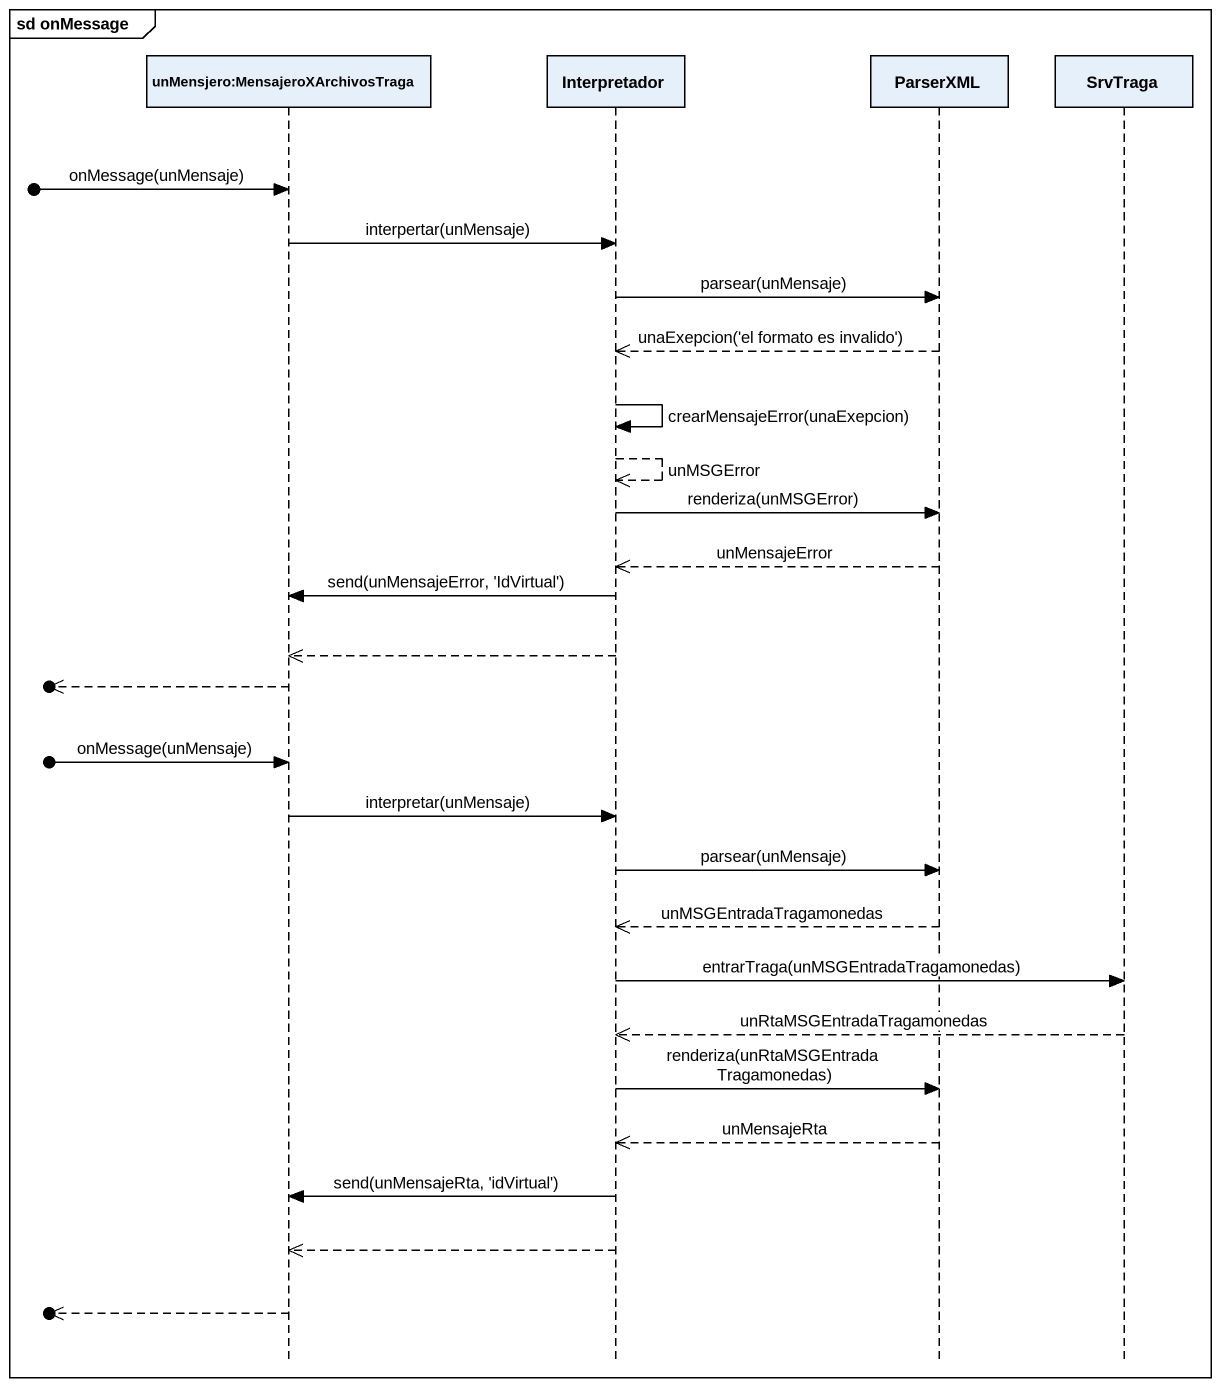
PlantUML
@startuml
mainframe sd onMessage
hide footbox
participant "unMensjero:MensajeroXArchivosTraga" as unMensjero
participant Interpretador
participant ParserXML
participant SrvTraga

[o-> unMensjero : onMessage(unMensaje)
unMensjero -> Interpretador : interpertar(unMensaje)
Interpretador -> ParserXML : parsear(unMensaje)
ParserXML -->> Interpretador : unaExepcion('el formato es invalido')
Interpretador -> Interpretador : crearMensajeError(unaExepcion)
Interpretador -->> Interpretador : unMSGError
Interpretador -> ParserXML : renderiza(unMSGError)
ParserXML -->> Interpretador : unMensajeError
Interpretador -> unMensjero : send(unMensajeError, 'IdVirtual')
Interpretador -->> unMensjero
[o<<-- unMensjero
[o-> unMensjero : onMessage(unMensaje)
unMensjero -> Interpretador : interpretar(unMensaje)
Interpretador -> ParserXML : parsear(unMensaje)
ParserXML -->> Interpretador : unMSGEntradaTragamonedas
Interpretador -> SrvTraga : entrarTraga(unMSGEntradaTragamonedas)
SrvTraga -->> Interpretador : unRtaMSGEntradaTragamonedas
Interpretador -> ParserXML : renderiza(unRtaMSGEntradaTragamonedas)
ParserXML -->> Interpretador : unMensajeRta
Interpretador -> unMensjero : send(unMensajeRta, 'idVirtual')
Interpretador -->> unMensjero
[o<<-- unMensjero
@enduml
